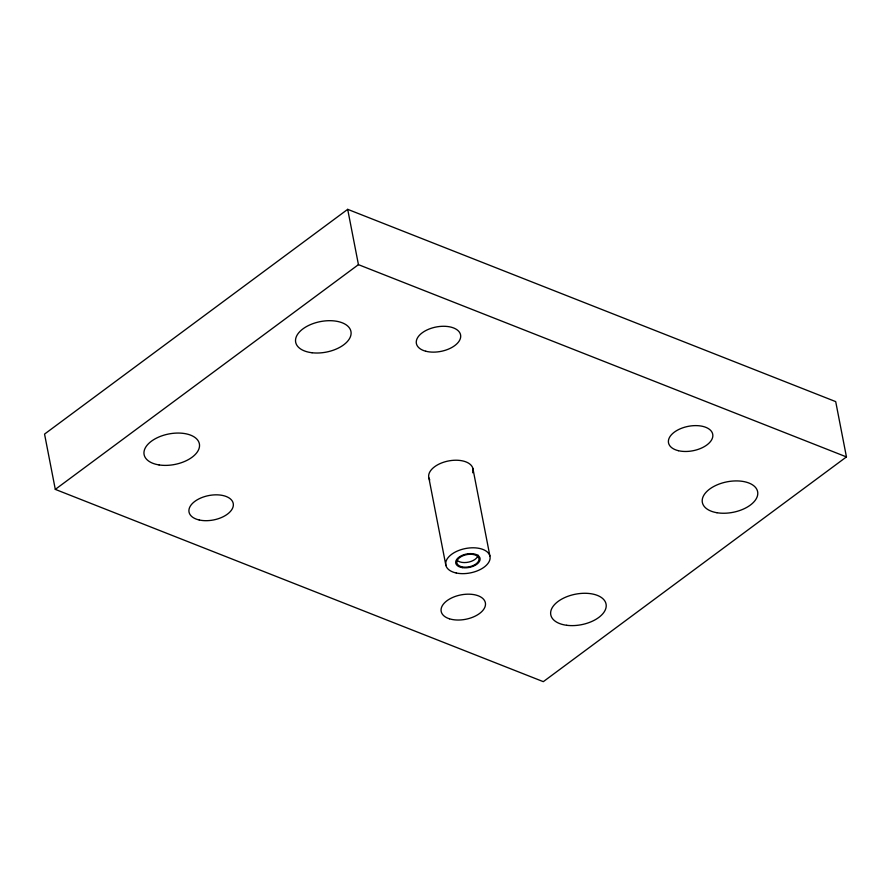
<?xml version="1.0" encoding="UTF-8"?>
<svg xmlns="http://www.w3.org/2000/svg" width="891" height="891" viewBox="0 0 891 891"><rect width="100%" height="100%" fill="white"/><g stroke="black" fill="none" stroke-linecap="round" stroke-linejoin="round"><path stroke-width="1.34" d="M347.69 209.34L44.55 434.084L55.298 489.382L543.31 681.66L846.45 456.916L835.702 401.618L347.69 209.34L358.438 264.649L846.45 456.916M55.298 489.382L358.438 264.649M472.865 468.354L489.883 555.928M428.883 477.944L445.901 565.507M429.785 479.959A22.52 12.429 -11 0 1 449.532 460.77A22.52 12.429 -11 0 1 472.664 472.753M478.077 555.138A11.26 6.215 -11 0 1 469 562.032A11.26 6.215 -11 0 1 456.949 560.149M159.055 464.924A28.156 15.537 -11 0 0 199.506 444.743A28.156 15.537 -11 0 0 156.693 438.004A28.156 15.537 -11 0 0 159.055 464.924M716.965 512.726A28.156 15.537 -11 0 0 757.773 492.812A28.156 15.537 -11 0 0 715.261 485.706A28.156 15.537 -11 0 0 716.965 512.726M566.732 625.293A28.156 15.537 -11 0 0 606.114 604.354A28.156 15.537 -11 0 0 562.444 598.707A28.156 15.537 -11 0 0 566.732 625.293M425.809 351.243A22.52 12.429 -11 0 0 460.636 337.277A22.52 12.429 -11 0 0 428.994 329.091A22.52 12.429 -11 0 0 425.809 351.243M678.374 450.69A22.52 12.429 -11 0 0 712.811 436.334A22.52 12.429 -11 0 0 680.668 428.616A22.52 12.429 -11 0 0 678.374 450.69M199.239 519.988A22.52 12.429 -11 0 0 233.342 505.308A22.52 12.429 -11 0 0 200.809 497.991A22.52 12.429 -11 0 0 199.239 519.988M449.432 618.8A22.52 12.429 -11 0 0 485.261 606.025A22.52 12.429 -11 0 0 455.123 596.48A22.52 12.429 -11 0 0 449.432 618.8M312.05 352.747A28.156 15.537 -11 0 0 350.954 331.497A28.156 15.537 -11 0 0 306.95 326.318A28.156 15.537 -11 0 0 312.05 352.747M456.27 573.002A22.52 12.429 -11 0 0 490.117 558.078A22.52 12.429 -11 0 0 457.295 551.072A22.52 12.429 -11 0 0 456.27 573.002M462.318 567.623A12.385 6.838 -11 0 0 480.104 558.746A12.385 6.838 -11 0 0 461.26 555.784A12.385 6.838 -11 0 0 462.318 567.623M461.571 566.743A11.26 6.215 -11 0 0 478.979 559.748A11.26 6.215 -11 0 0 463.142 555.661A11.26 6.215 -11 0 0 461.571 566.743"/></g></svg>
